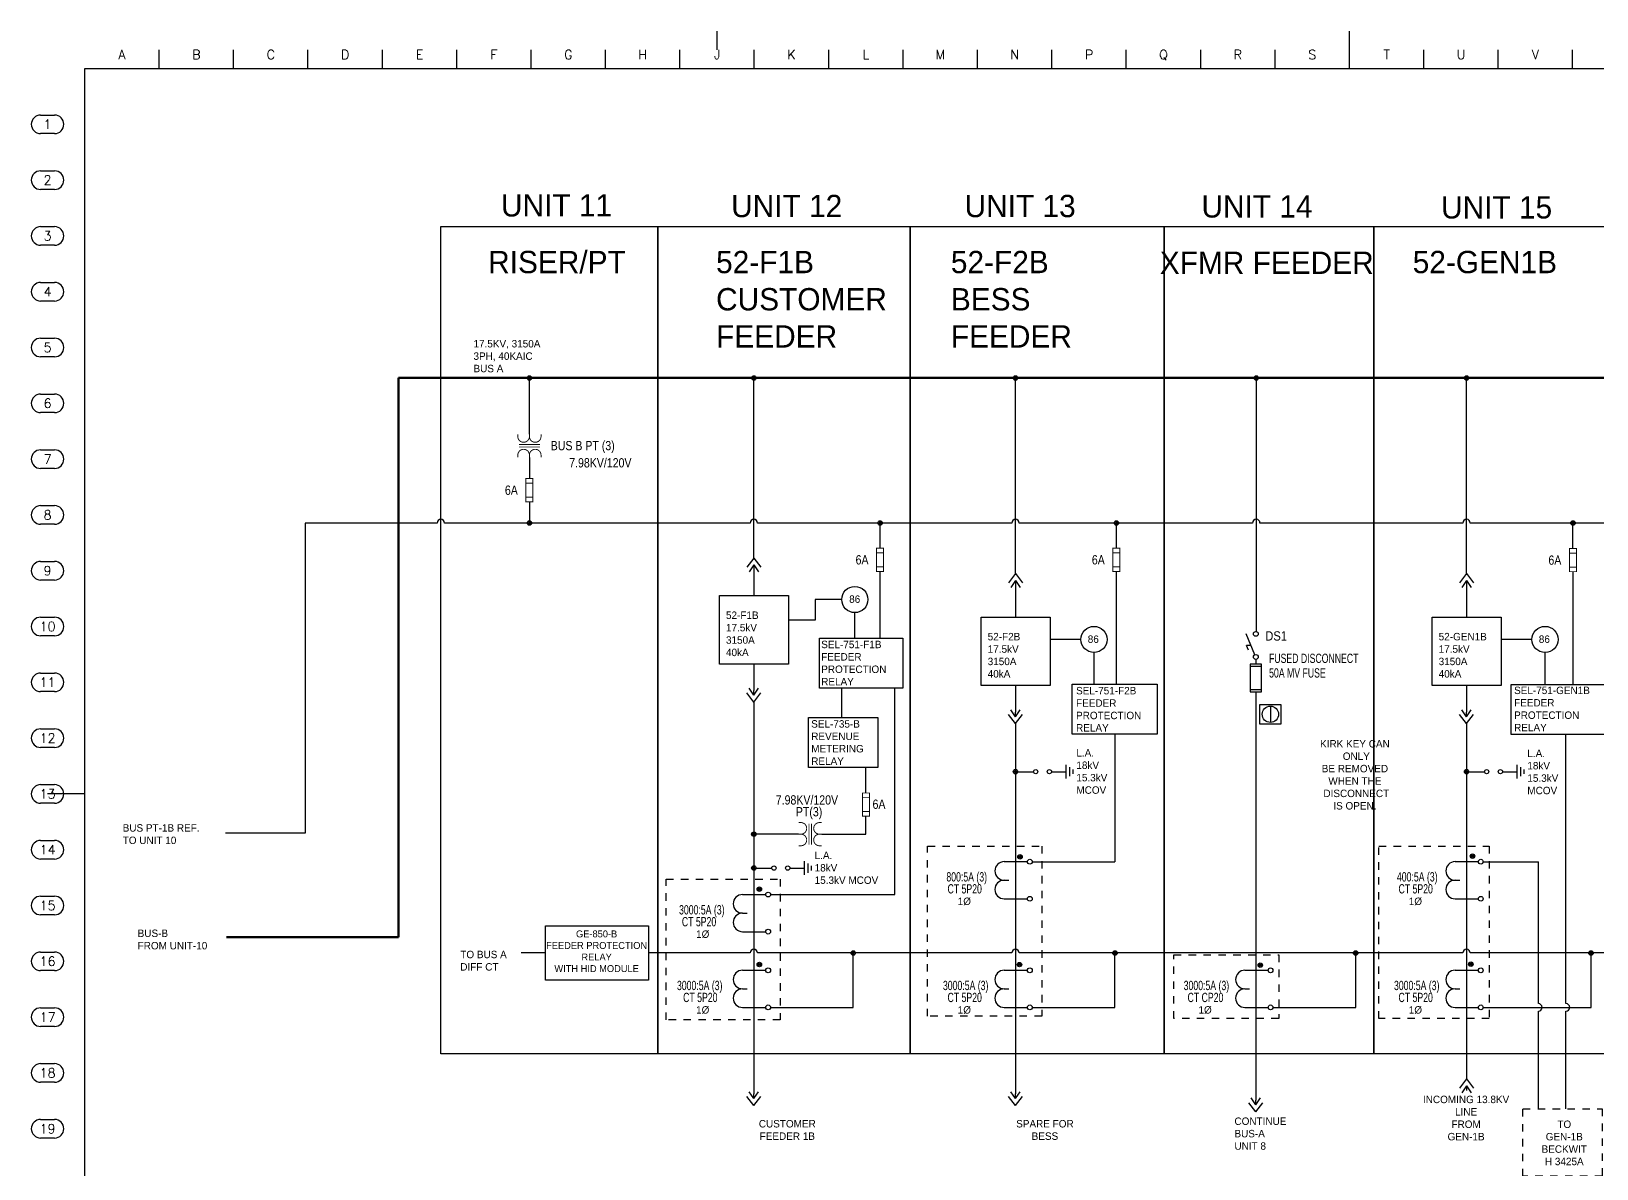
# Model space of a CAD drawing. Header units: inches. Extents: x -0.7 to 34.5, y -0.5 to 22.5.
# Drawn here: x -0.72 to 20.32, y 7.21 to 22.5 of the extents above; entities that cross this region are included whole.
import ezdxf
from ezdxf.enums import TextEntityAlignment as Align

# ---------------------------------------------------------------- set-up
doc = ezdxf.new("R2010")
doc.units = ezdxf.units.IN
doc.header["$MEASUREMENT"] = 0
doc.linetypes.add('HIDDEN', pattern=[0.375, 0.25, -0.125])
for name, color, linetype in [('DESC', 7, 'Continuous'), ('INFORBORDER', 3, 'Continuous'), ('MISC', 7, 'Continuous'), ('SYMS', 7, 'Continuous'), ('TAGS', 7, 'Continuous'), ('WIRES', 7, 'Continuous')]:
    doc.layers.add(name, color=color, linetype=linetype)
doc.styles.get("Standard").update_dxf_attribs({"font": 'ROMANS.SHX'})
doc.styles.add('WD', font='txt')

# ---------------------------------------------------------------- blocks, each defined once
blk = doc.blocks.new('IOM_TITLE_BLOCK_BORDER')
at = {"layer": 'INFORBORDER', "color": 5}
for p, q in [((8.5, 22.25), (8.5, 22.5)), ((17, 22), (17, 22.5)), ((1, 22), (1, 22.25)), ((2, 22), (2, 22.25)), ((3, 22), (3, 22.25)), ((4, 22), (4, 22.25)), ((5, 22), (5, 22.25)), ((6, 22), (6, 22.25)), ((7, 22), (7, 22.25)), ((8, 22), (8, 22.25)), ((9, 22), (9, 22.25)), ((10, 22), (10, 22.25)), ((11, 22), (11, 22.25)), ((12, 22), (12, 22.25)), ((13, 22), (13, 22.25)), ((14, 22), (14, 22.25)), ((15, 22), (15, 22.25)), ((16, 22), (16, 22.25)), ((18, 22), (18, 22.25)), ((19, 22), (19, 22.25)), ((20, 22), (20, 22.25)), ((0, 0), (0, 22)), ((0, 22), (34, 22)), ((0, 12.25), (-0.5, 12.25))]:
    blk.add_line(p, q, dxfattribs=at)
at = {"color": 7, "ltscale": 0.2}
for s, p in [('A', (0.5, 22.125)), ('B', (1.5, 22.125)), ('C', (2.5, 22.125)), ('D', (3.5, 22.125)), ('E', (4.5, 22.125)), ('F', (5.5, 22.125)), ('G', (6.5, 22.125)), ('H', (7.5, 22.125)), ('J', (8.5, 22.125)), ('K', (9.5, 22.125)), ('L', (10.5, 22.125)), ('M', (11.5, 22.125)), ('N', (12.5, 22.125)), ('P', (13.5, 22.125)), ('Q', (14.5, 22.125)), ('R', (15.5, 22.125)), ('S', (16.5, 22.125)), ('T', (17.5, 22.125)), ('U', (18.5, 22.125)), ('V', (19.5, 22.125))]:
    blk.add_text(s, height=0.125, dxfattribs=at).set_placement(p, align=Align.CENTER)
blk = doc.blocks.new('LINEREF_ENCASEMENT')
for p, q in [((-0.09375, 0), (0.09375, 0)), ((0.09375, -0.25), (-0.09375, -0.25))]:
    blk.add_line(p, q)
for centre, start, end in [((-0.09375, -0.125), 90, 270), ((0.09375, -0.125), 270, 90)]:
    blk.add_arc(centre, 0.125, start, end)
blk = doc.blocks.new('WD_MLRH')
at = {"style": 'WD'}
blk.add_attdef('RUNGFIRST', text='', height=0.125, dxfattribs=at).set_placement((-0.25, 0), align=Align.MIDDLE_RIGHT)
at = {"style": 'WD', "flags": 1}
for tag, p in [('RUNGHORV', (-0.25, -0.127)), ('RUNGDIST', (-0.25, -0.2)), ('RUNGINC', (-0.25, -0.163)), ('WIRE-START', (-0.25, -0.356)), ('WIRE-GSUF', (-0.25, -0.396)), ('WIREMODE', (-0.25, -0.281)), ('PH3SPACE', (-0.25, -0.437)), ('RUNGCNT', (-0.25, -0.237)), ('WIREFMT', (-0.25, -0.321))]:
    blk.add_attdef(tag, text='', height=0.025, dxfattribs=at).set_placement(p, align=Align.RIGHT)
blk = doc.blocks.new('VCN1PJ')
for p, q in [((0, 0.062), (-0.094, -0.062)), ((0, 0.062), (0.094, -0.062)), ((0, -0.031), (-0.062, -0.125)), ((0, -0.031), (0.062, -0.125)), ((0, -0.031), (0, -0.094))]:
    blk.add_line(p, q)
at = {"style": 'WD', "width": 0.7}
for tag, p in [('INST', (0.229, 0.85)), ('DESC1', (-0.062, 0.511)), ('LOC', (-0.062, 0.68)), ('DESC2', (-0.062, 0.354))]:
    blk.add_attdef(tag, text='', height=0.125, dxfattribs=at).set_placement(p, align=Align.RIGHT)
at = {"style": 'WD'}
blk.add_attdef('TAG1', text='', height=0.125, dxfattribs=at).set_placement((-0.062, 0.094), align=Align.RIGHT)
for tag, p, height, flags in [('WDBLKNAM', (-0.132, 0.045), 0.01, 9), ('FAMILY', (-0.132, 0.064), 0.01, 9), ('X2TERM02', (0, 0.062), 0.0125, 1), ('X2TERMDESC02', (0.026, 0.042), 0.01, 1), ('X8TERM01', (0, -0.094), 0.0125, 1), ('X8TERMDESC01', (0.013, -0.115), 0.01, 1)]:
    blk.add_attdef(tag, p, '', height=height, dxfattribs=dict(at, flags=flags))
at = {"linetype": 'Continuous', "style": 'WD', "flags": 9}
for tag, p in [('MFG', (-0.109, 0)), ('CAT', (-0.107, 0.019)), ('ASSYCODE', (-0.109, -0.014))]:
    blk.add_attdef(tag, text='', height=0.01, dxfattribs=at).set_placement(p, align=Align.CENTER)
at = {"linetype": 'Continuous', "style": 'WD', "flags": 8}
blk.add_attdef('TERM02', (0.047, 0.062), '', height=0.125, dxfattribs=at)
at = {"style": 'WD'}
for tag, p in [('X4LINK', (-0.125, -0.062)), ('X1LINK', (0.125, -0.062))]:
    blk.add_attdef(tag, p, '', height=0.01, dxfattribs=at)
at = {"linetype": 'Continuous', "style": 'WD', "flags": 8}
blk.add_attdef('TERM01', text='', height=0.125, dxfattribs=at).set_placement((0.047, -0.156), align=Align.TOP_LEFT)
blk = doc.blocks.new('WDDOT')
for radius in [0.03, 0.0187, 0.00929]:
    blk.add_circle((0, 0), radius)
blk = doc.blocks.new('VXF1T1_1-')
at = {"const_width": 0.0125}
for points in [[(-0.156, 0.156), (-0.156, 0.125)], [(-0.141, 0.016), (0.141, 0.016)], [(0, 0.156), (0, 0.125)], [(0.156, 0.156), (0.156, 0.125)], [(-0.156, -0.156), (-0.156, -0.125)], [(-0.141, -0.016), (0.141, -0.016)], [(0, -0.156), (0, -0.125)], [(0.156, -0.156), (0.156, -0.125)]]:
    blk.add_lwpolyline(points, dxfattribs=at)
for points in [[(-0.156, 0.125, 1.000009), (0, 0.125)], [(0, 0.125, 1.000009), (0.156, 0.125)], [(0, -0.125, 1.000009), (-0.156, -0.125)], [(0.156, -0.125, 1.000009), (0, -0.125)]]:
    blk.add_lwpolyline(points, format="xyb", dxfattribs=at)
at = {"linetype": 'Continuous', "style": 'WD', "width": 0.85, "flags": 8}
blk.add_attdef('TERM01', text='', height=0.125, dxfattribs=at).set_placement((-0.055, 0.238), align=Align.RIGHT)
at = {"style": 'WD', "width": 0.85}
for tag, p in [('LOC', (0.203, 0.109)), ('INST', (0.203, 0.281)), ('TAG1', (0.205, -0.061)), ('DESC1', (0.203, -0.234)), ('DESC2', (0.203, -0.406)), ('DESC3', (0.203, -0.578))]:
    blk.add_attdef(tag, p, '', height=0.125, dxfattribs=at)
for tag, p in [('RATING1', (-0.281, 0.031)), ('RATING2', (-0.281, -0.141))]:
    blk.add_attdef(tag, text='', height=0.125, dxfattribs=at).set_placement(p, align=Align.RIGHT)
at = {"color": 7, "style": 'WD', "flags": 1}
for tag, p in [('X2TERM01', (0, 0.156)), ('X8TERM02', (0, -0.156))]:
    blk.add_attdef(tag, p, '', height=0.0125, dxfattribs=at)
at = {"style": 'WD', "flags": 9}
for tag, p in [('WDBLKNAM', (-0.191, -0.153)), ('FAMILY', (-0.205, -0.021)), ('WDTYPE', (-0.191, -0.138))]:
    blk.add_attdef(tag, text='', height=0.01, dxfattribs=at).set_placement(p, align=Align.RIGHT)
at = {"linetype": 'Continuous', "style": 'WD', "flags": 9}
blk.add_attdef('ASSYCODE', text='', height=0.01, dxfattribs=at).set_placement((-0.216, -0.091), align=Align.CENTER)
for tag, p in [('MFG', (-0.205, -0.073)), ('CAT', (-0.205, -0.058))]:
    blk.add_attdef(tag, text='', height=0.01, dxfattribs=at).set_placement(p, align=Align.RIGHT)
at = {"linetype": 'Continuous', "style": 'WD', "width": 0.85, "flags": 8}
blk.add_attdef('TERM02', text='', height=0.125, dxfattribs=at).set_placement((-0.041, -0.213), align=Align.TOP_RIGHT)
blk = doc.blocks.new('VXF1CT')
for p, q in [((-0.344, 0.25), (-0.032, 0.25)), ((-0.344, 0), (-0.281, 0)), ((-0.344, -0.25), (-0.032, -0.25))]:
    blk.add_line(p, q)
for centre in [(0, 0.249), (0, -0.249)]:
    blk.add_circle(centre, 0.0322)
for centre in [(-0.344, 0.125), (-0.344, -0.125)]:
    blk.add_arc(centre, 0.125, 90, 270)
at = {"linetype": 'Continuous', "style": 'WD', "flags": 8}
for tag, p in [('TERM02', (-0.045, 0.267)), ('TERM01', (-0.055, -0.231))]:
    blk.add_attdef(tag, text='', height=0.125, dxfattribs=at).set_placement(p, align=Align.RIGHT)
at = {"style": 'WD'}
for tag, p, height, flags in [('X2TERM02', (0, 0.281), 0.0125, 1), ('X1TERM02', (0.032, 0.249), 0.0125, 1), ('FAMILY', (-0.196, 0.191), 0.01, 9), ('X8TERM01', (0, -0.283), 0.0125, 1), ('X1TERM01', (0.032, -0.251), 0.0125, 1)]:
    blk.add_attdef(tag, p, '', height=height, dxfattribs=dict(at, flags=flags))
blk.add_attdef('TYPE', text='', height=0.125, dxfattribs=at).set_placement((-0.047, -0.047), align=Align.CENTER)
at = {"linetype": 'Continuous', "style": 'WD', "flags": 9}
for tag, p in [('ASSYCODE', (-0.171, 0.119)), ('MFG', (-0.173, 0.143)), ('CAT', (-0.171, 0.162))]:
    blk.add_attdef(tag, text='', height=0.01, dxfattribs=at).set_placement(p, align=Align.CENTER)
at = {"style": 'WD'}
blk.add_attdef('TAG1', (0.281, 0.031), '', height=0.125, dxfattribs=at)
at = {"style": 'WD', "width": 0.7}
blk.add_attdef('RATING1', (0.281, -0.125), '', height=0.125, dxfattribs=at)
for tag, p in [('INST', (-0.227, -0.422)), ('DESC1', (-0.201, -0.757)), ('LOC', (-0.201, -0.601)), ('DESC2', (-0.201, -0.914))]:
    blk.add_attdef(tag, text='', height=0.125, dxfattribs=at).set_placement(p, align=Align.CENTER)
blk = doc.blocks.new('HGND2')
for p, q in [((0, 0.09375), (0, -0.09375)), ((0.046875, 0.0625), (0.046875, -0.0625)), ((0.09375, 0.03125), (0.09375, -0.03125))]:
    blk.add_line(p, q)
at = {"style": 'WD', "flags": 1}
blk.add_attdef('X4TERM01', (0, 0), '', height=0.01, dxfattribs=at)
blk = doc.blocks.new('HXF1T1_1-')
for points in [[(-0.156, 0, 0.0125, 0.0125, 0), (-0.126, 0, 0.0125, 0.0125, 1.005682), (-0.125, 0.156, 0, 0, 0)], [(0.156, 0, 0.0125, 0.0125, 0), (0.124, 0, 0.0125, 0.0125, 0.994377), (0.125, -0.156, 0, 0, 0)]]:
    blk.add_lwpolyline(points, format="xyseb")
at = {"const_width": 0.0125}
for points in [[(-0.156, 0.156), (-0.125, 0.156)], [(-0.016, -0.141), (-0.016, 0.141)], [(0.016, -0.141), (0.016, 0.141)], [(0.156, 0.156), (0.125, 0.156)], [(-0.156, -0.156), (-0.125, -0.156)], [(0.156, -0.156), (0.125, -0.156)]]:
    blk.add_lwpolyline(points, dxfattribs=at)
for points in [[(-0.125, -0.156, 1.000009), (-0.125, 0)], [(0.125, 0.156, 1.000009), (0.125, 0)]]:
    blk.add_lwpolyline(points, format="xyb", dxfattribs=at)
at = {"style": 'WD', "width": 0.85}
for tag, p in [('INST', (-0.012, 0.592)), ('LOC', (-0.012, 0.42)), ('TAG1', (-0.01, 0.25)), ('RATING1', (-0.01, -0.344)), ('RATING2', (-0.01, -0.516)), ('DESC1', (-0.01, -0.687)), ('DESC2', (-0.01, -0.859)), ('DESC3', (-0.01, -1.031))]:
    blk.add_attdef(tag, text='', height=0.125, dxfattribs=at).set_placement(p, align=Align.CENTER)
at = {"style": 'WD', "flags": 9}
blk.add_attdef('WDTYPE', text='', height=0.01, dxfattribs=at).set_placement((-0.221, 0.075), align=Align.RIGHT)
at = {"color": 7, "style": 'WD', "flags": 1}
for tag, p in [('X4TERM01', (-0.156, 0)), ('X1TERM02', (0.156, 0))]:
    blk.add_attdef(tag, p, '', height=0.0125, dxfattribs=at)
at = {"style": 'WD'}
for tag, p in [('X2LINK', (0, 0.156)), ('X8LINK', (0, -0.172))]:
    blk.add_attdef(tag, p, '', height=0.01, dxfattribs=at)
at = {"linetype": 'Continuous', "style": 'WD', "flags": 9}
for tag, p in [('ASSYCODE', (0.219, 0.062)), ('MFG', (0.228, 0.089)), ('CAT', (0.23, 0.108))]:
    blk.add_attdef(tag, text='', height=0.01, dxfattribs=at).set_placement(p, align=Align.CENTER)
at = {"style": 'WD', "flags": 9}
for tag, p in [('FAMILY', (0.206, 0.131)), ('CONTACT', (0.206, 0.04))]:
    blk.add_attdef(tag, p, '', height=0.01, dxfattribs=at)
at = {"linetype": 'Continuous', "style": 'WD', "flags": 8}
blk.add_attdef('TERM01', text='', height=0.125, dxfattribs=at).set_placement((-0.229, -0.031), align=Align.TOP_RIGHT)
blk.add_attdef('TERM02', text='', height=0.125, dxfattribs=at).set_placement((0.208, -0.031), align=Align.TOP_LEFT)
blk = doc.blocks.new('VDS11F')
for p, q in [((-0.013, -0.126), (-0.13, 0.156)), ((-0.065, 0), (-0.125, 0)), ((-0.099, -0.062), (-0.125, 0)), ((0, -0.188), (0, -0.25)), ((0.078, -0.25), (-0.078, -0.25)), ((-0.078, -0.25), (-0.078, -0.625)), ((-0.078, -0.281), (0.078, -0.281)), ((0.078, -0.625), (0.078, -0.25)), ((-0.078, -0.594), (0.078, -0.594)), ((-0.078, -0.625), (0.078, -0.625))]:
    blk.add_line(p, q)
for centre in [(0, 0.155), (0, -0.155)]:
    blk.add_circle(centre, 0.0322)
at = {"style": 'WD'}
for tag, p, width in [('INST', (0.127, 0.39), 0.7), ('LOC', (0.127, 0.221), 0.7), ('TAG1', (0.127, 0.064), 0.9), ('XREF', (0.129, -0.09), 0.7), ('DESC1', (0.129, -0.242), 0.7), ('DESC2', (0.129, -0.398), 0.7)]:
    blk.add_attdef(tag, p, '', height=0.125, dxfattribs=dict(at, width=width))
at = {"linetype": 'Continuous', "style": 'WD'}
for tag, height, flags, p in [('TERM01', 0.125, 8, (-0.055, 0.207)), ('MFG', 0.01, 9, (-0.08, -0.088)), ('CAT', 0.01, 9, (-0.08, -0.073))]:
    blk.add_attdef(tag, text='', height=height, dxfattribs=dict(at, flags=flags)).set_placement(p, align=Align.RIGHT)
at = {"style": 'WD', "width": 0.7}
blk.add_attdef('RATING1', text='', height=0.125, dxfattribs=at).set_placement((-0.156, 0.031), align=Align.RIGHT)
at = {"color": 7, "style": 'WD'}
for tag, p in [('X4LINK', (-0.203, 0)), ('X1LINK', (0, 0))]:
    blk.add_attdef(tag, p, '', height=0.01, dxfattribs=at)
at = {"color": 7, "style": 'WD', "flags": 1}
for tag, p in [('X2TERM01', (0, 0.188)), ('X8TERM02', (0, -0.625))]:
    blk.add_attdef(tag, p, '', height=0.0125, dxfattribs=at)
at = {"linetype": 'Continuous', "style": 'WD', "flags": 9}
blk.add_attdef('ASSYCODE', text='', height=0.01, dxfattribs=at).set_placement((-0.095, -0.108), align=Align.CENTER)
at = {"style": 'WD', "flags": 9}
for tag, p in [('CONTACT', (-0.066, -0.131)), ('FAMILY', (-0.08, -0.036))]:
    blk.add_attdef(tag, text='', height=0.01, dxfattribs=at).set_placement(p, align=Align.RIGHT)
at = {"style": 'WD', "width": 0.7}
blk.add_attdef('RATING2', text='', height=0.125, rotation=90, dxfattribs=at).set_placement((0, -0.438), align=Align.MIDDLE)
at = {"linetype": 'Continuous', "style": 'WD', "flags": 8}
blk.add_attdef('TERM02', text='', height=0.125, dxfattribs=at).set_placement((-0.041, -0.651), align=Align.TOP_RIGHT)
blk = doc.blocks.new('VFU1_1-')
at = {"const_width": 0.0125}
blk.add_lwpolyline([(-0.047, 0.156), (-0.047, -0.156), (0.047, -0.156), (0.047, 0.156)], close=True, dxfattribs=at)
for points in [[(-0.047, 0.094), (0.047, 0.094)], [(-0.047, -0.094), (0.047, -0.094)]]:
    blk.add_lwpolyline(points, dxfattribs=at)
at = {"linetype": 'Continuous', "style": 'WD', "width": 0.85, "flags": 8}
blk.add_attdef('TERM01', text='', height=0.125, dxfattribs=at).set_placement((-0.055, 0.175), align=Align.RIGHT)
at = {"style": 'WD', "width": 0.85}
for tag, p in [('LOC', (0.125, 0.109)), ('INST', (0.125, 0.281)), ('TAG1', (0.127, -0.061)), ('DESC1', (0.125, -0.234)), ('DESC2', (0.125, -0.406)), ('DESC3', (0.125, -0.578))]:
    blk.add_attdef(tag, p, '', height=0.125, dxfattribs=at)
blk.add_attdef('RATING1', text='', height=0.125, dxfattribs=at).set_placement((-0.156, -0.062), align=Align.RIGHT)
at = {"color": 7, "style": 'WD'}
for tag, p in [('X4LINK', (-0.125, 0)), ('X1LINK', (0.125, 0))]:
    blk.add_attdef(tag, p, '', height=0.01, dxfattribs=at)
at = {"color": 7, "style": 'WD', "flags": 1}
for tag, p in [('X2TERM01', (0, 0.156)), ('X8TERM02', (0, -0.156))]:
    blk.add_attdef(tag, p, '', height=0.0125, dxfattribs=at)
at = {"linetype": 'Continuous', "style": 'WD', "width": 0.85, "flags": 8}
blk.add_attdef('TERM02', text='', height=0.125, dxfattribs=at).set_placement((-0.041, -0.182), align=Align.TOP_RIGHT)
at = {"style": 'WD', "flags": 9}
for tag, p in [('WDBLKNAM', (-0.129, -0.169)), ('FAMILY', (-0.142, -0.036)), ('WDTYPE', (-0.129, -0.153))]:
    blk.add_attdef(tag, text='', height=0.01, dxfattribs=at).set_placement(p, align=Align.RIGHT)
at = {"linetype": 'Continuous', "style": 'WD', "flags": 9}
blk.add_attdef('ASSYCODE', text='', height=0.01, dxfattribs=at).set_placement((-0.153, -0.106), align=Align.CENTER)
for tag, p in [('MFG', (-0.142, -0.088)), ('CAT', (-0.142, -0.073))]:
    blk.add_attdef(tag, text='', height=0.01, dxfattribs=at).set_placement(p, align=Align.RIGHT)

msp = doc.modelspace()

# ---------------------------------------------------------------- linework, layer by layer
at = {"color": 7, "lineweight": 50, "ltscale": 0.4}
for p, q in [((31.706, 17.841), (4.215, 17.841)), ((4.215, 17.841), (4.215, 10.323)), ((4.215, 10.323), (1.906, 10.323))]:
    msp.add_line(p, q, dxfattribs=at)
at = {"color": 7, "ltscale": 0.2}
msp.add_line((15.937, 13.429), (15.937, 13.21), dxfattribs=at)
for points in [[(4.786, 19.877), (7.701, 19.877), (7.701, 8.757), (4.786, 8.757)], [(7.701, 19.877), (11.097, 19.877), (11.097, 8.757), (7.701, 8.757)], [(11.097, 19.877), (14.507, 19.877), (14.507, 8.757), (11.097, 8.757)], [(14.507, 19.877), (17.327, 19.877), (17.327, 8.757), (14.507, 8.757)], [(17.327, 19.877), (20.563, 19.877), (20.563, 8.757), (17.327, 8.757)], [(8.53, 14.915), (9.458, 14.915), (9.458, 13.995), (8.53, 13.995)], [(12.047, 14.627), (12.975, 14.627), (12.975, 13.707), (12.047, 13.707)], [(18.11, 14.627), (19.038, 14.627), (19.038, 13.707), (18.11, 13.707)], [(9.875, 14.345), (10.996, 14.345), (10.996, 13.673), (9.875, 13.673)], [(13.271, 13.726), (14.416, 13.726), (14.416, 13.054), (13.271, 13.054)], [(19.175, 13.722), (20.521, 13.722), (20.521, 13.05), (19.175, 13.05)], [(9.729, 13.279), (10.662, 13.279), (10.662, 12.607), (9.729, 12.607)], [(15.795, 13.453), (16.079, 13.453), (16.079, 13.186), (15.795, 13.186)], [(6.191, 10.476), (7.576, 10.476), (7.576, 9.748), (6.191, 9.748)]]:
    msp.add_lwpolyline(points, close=True, dxfattribs=at)
at = {"color": 7, "linetype": 'HIDDEN', "ltscale": 0.2}
for points in [[(11.33, 11.548), (12.865, 11.548), (12.865, 9.261), (11.33, 9.261)], [(17.393, 11.548), (18.88, 11.548), (18.88, 9.231), (17.393, 9.231)], [(7.813, 11.105), (9.348, 11.105), (9.348, 9.214), (7.813, 9.214)], [(14.638, 10.088), (16.049, 10.088), (16.049, 9.231), (14.638, 9.231)], [(19.331, 8.019), (20.398, 8.019), (20.398, 7.113), (19.331, 7.113)]]:
    msp.add_lwpolyline(points, close=True, dxfattribs=at)
at = {"color": 7, "ltscale": 0.2}
for centre, radius in [((10.351, 14.863), 0.176), ((13.566, 14.326), 0.176), ((19.629, 14.326), 0.176), ((15.937, 13.32), 0.11), ((12.782, 12.549), 0.0289), ((12.966, 12.549), 0.0289), ((18.844, 12.549), 0.0289), ((19.029, 12.549), 0.0289), ((9.264, 11.254), 0.0289), ((9.449, 11.254), 0.0289)]:
    msp.add_circle(centre, radius, dxfattribs=at)
at = {"layer": 'WIRES', "color": 7, "ltscale": 0.2}
for p, q in [((5.977, 17.086), (5.977, 17.841)), ((8.994, 15.421), (8.994, 17.841)), ((12.511, 15.212), (12.511, 17.841)), ((15.747, 17.841), (15.747, 14.434)), ((18.574, 15.212), (18.574, 17.841)), ((5.977, 16.773), (5.977, 16.488)), ((5.977, 16.176), (5.977, 15.891)), ((4.736, 15.891), (2.964, 15.891)), ((2.964, 15.891), (2.964, 11.724)), ((8.944, 15.891), (4.836, 15.891)), ((12.461, 15.891), (9.044, 15.891)), ((10.691, 15.552), (10.691, 15.888)), ((15.697, 15.891), (12.561, 15.891)), ((13.867, 15.552), (13.867, 15.888)), ((18.524, 15.891), (15.797, 15.891)), ((21.694, 15.891), (18.624, 15.891)), ((20.004, 15.549), (20.004, 15.884)), ((8.994, 15.264), (8.994, 14.915)), ((10.691, 14.345), (10.691, 15.24)), ((13.867, 13.726), (13.867, 15.24)), ((20.004, 15.237), (20.004, 13.722)), ((12.511, 15.056), (12.511, 14.627)), ((18.574, 15.056), (18.574, 14.627)), ((10.175, 14.863), (9.817, 14.863)), ((9.817, 14.863), (9.817, 14.587)), ((9.817, 14.587), (9.458, 14.587)), ((10.351, 14.345), (10.351, 14.687)), ((13.39, 14.326), (12.975, 14.326)), ((19.453, 14.326), (19.038, 14.326)), ((13.566, 13.726), (13.566, 14.15)), ((19.629, 13.722), (19.629, 14.15)), ((8.994, 13.995), (8.994, 13.639)), ((12.511, 13.707), (12.511, 13.351)), ((18.574, 13.707), (18.574, 13.351)), ((8.994, 13.483), (8.994, 8.217)), ((10.17, 13.673), (10.17, 13.279)), ((10.887, 10.896), (10.887, 13.673)), ((15.741, 13.621), (15.741, 8.132)), ((12.511, 13.195), (12.511, 8.217)), ((13.847, 13.054), (13.847, 11.339)), ((18.574, 13.195), (18.574, 8.419)), ((19.91, 9.431), (19.91, 13.048)), ((10.5, 12.262), (10.5, 12.607)), ((12.511, 12.549), (12.753, 12.549)), ((12.995, 12.549), (13.189, 12.549)), ((18.574, 12.549), (18.815, 12.549)), ((19.058, 12.549), (19.251, 12.549)), ((10.5, 11.709), (10.5, 11.95)), ((2.964, 11.724), (1.89, 11.724)), ((9.595, 11.709), (8.994, 11.709)), ((9.908, 11.709), (10.5, 11.709)), ((8.994, 11.254), (9.235, 11.254)), ((9.478, 11.254), (9.671, 11.254)), ((12.735, 11.339), (13.847, 11.339)), ((18.798, 11.339), (19.539, 11.337)), ((19.539, 9.431), (19.539, 11.337)), ((9.218, 10.896), (10.887, 10.896)), ((6.191, 10.112), (5.864, 10.112)), ((8.944, 10.112), (7.576, 10.112)), ((12.461, 10.112), (9.044, 10.112)), ((10.33, 9.381), (10.33, 10.112)), ((18.524, 10.112), (12.561, 10.112)), ((13.848, 9.381), (13.848, 10.112)), ((17.084, 9.381), (17.084, 10.112)), ((21.694, 10.112), (18.624, 10.112)), ((20.247, 9.381), (20.247, 10.112)), ((9.218, 9.381), (10.33, 9.381)), ((12.735, 9.381), (13.848, 9.381)), ((15.971, 9.381), (17.084, 9.381)), ((18.798, 9.381), (20.247, 9.381)), ((19.539, 8.019), (19.539, 9.331)), ((19.91, 8.019), (19.91, 9.331))]:
    msp.add_line(p, q, dxfattribs=at)
for centre, start, end in [((4.786, 15.891), 0, 180), ((8.994, 15.891), 0, 180), ((12.511, 15.891), 0, 180), ((15.747, 15.891), 0, 180), ((18.574, 15.891), 0, 180), ((8.994, 10.112), 0, 180), ((12.511, 10.112), 0, 180), ((18.574, 10.112), 0, 180), ((19.539, 9.381), 270, 90), ((19.91, 9.381), 270, 90)]:
    msp.add_arc(centre, 0.05, start, end, dxfattribs=at)

# ---------------------------------------------------------------- block references
at = {"color": 7, "ltscale": 0.2}
msp.add_blockref('IOM_TITLE_BLOCK_BORDER', (0, 0), dxfattribs=at)
msp.add_blockref('LINEREF_ENCASEMENT', (-0.5, 21.375))
at = {"color": 8, "ltscale": 0.2}
ref = msp.add_blockref('WD_MLRH', (-0.5, 21.188), dxfattribs=at)
ref.add_attrib('RUNGFIRST', '1', dxfattribs={"height": 0.125}).set_placement((-0.5, 21.188), align=Align.CENTER)
at = {"color": 7}
for p in [(-0.5, 20.625), (-0.5, 19.875), (-0.5, 19.125), (-0.5, 18.375), (-0.5, 17.625), (-0.5, 16.875), (-0.5, 16.125), (-0.5, 15.375), (-0.5, 14.625), (-0.5, 13.875), (-0.5, 13.125), (-0.5, 12.375), (-0.5, 11.625), (-0.5, 10.875), (-0.5, 10.125), (-0.5, 9.375), (-0.5, 8.625), (-0.5, 7.875)]:
    msp.add_blockref('LINEREF_ENCASEMENT', p, dxfattribs=at)
at = {"layer": 'SYMS', "color": 7, "ltscale": 0.2}
for name, p in [('WDDOT', (5.977, 17.841)), ('WDDOT', (8.994, 17.841)), ('WDDOT', (12.511, 17.841)), ('WDDOT', (15.747, 17.841)), ('WDDOT', (18.574, 17.841)), ('WDDOT', (5.977, 15.891)), ('WDDOT', (10.691, 15.891)), ('WDDOT', (13.867, 15.891)), ('WDDOT', (20.004, 15.891)), ('VCN1PJ', (8.994, 15.358)), ('VCN1PJ', (12.511, 15.15)), ('VCN1PJ', (18.574, 15.15)), ('HGND2', (13.189, 12.549)), ('HGND2', (19.251, 12.549)), ('WDDOT', (12.511, 12.549)), ('WDDOT', (18.574, 12.549)), ('WDDOT', (8.994, 11.709)), ('WDDOT', (12.571, 11.404)), ('WDDOT', (18.654, 11.414)), ('WDDOT', (8.994, 11.254)), ('HGND2', (9.671, 11.254)), ('WDDOT', (9.068, 10.97)), ('WDDOT', (10.33, 10.112)), ('WDDOT', (13.848, 10.112)), ('WDDOT', (17.084, 10.112)), ('WDDOT', (20.247, 10.112)), ('WDDOT', (20.247, 10.112)), ('WDDOT', (9.068, 9.958)), ('WDDOT', (12.564, 9.956)), ('WDDOT', (15.801, 9.948)), ('WDDOT', (18.631, 9.961)), ('VCN1PJ', (18.574, 8.357))]:
    msp.add_blockref(name, p, dxfattribs=at)
ref = msp.add_blockref('VXF1T1_1-', (5.977, 16.929), dxfattribs=at)
ref.add_attrib('RATING1', '7.98KV/120V', dxfattribs={"layer": 'MISC', "height": 0.125, "style": 'WD', "width": 0.85}).set_placement((7.349, 16.638), align=Align.RIGHT)
ref.add_attrib('TAG1', 'BUS B PT (3)', (6.263, 16.869), dxfattribs={"layer": 'TAGS', "height": 0.125, "style": 'WD', "width": 0.85})
ref = msp.add_blockref('VFU1_1-', (5.977, 16.332), dxfattribs=at)
ref.add_attrib('RATING1', '6A', dxfattribs={"layer": 'MISC', "height": 0.125, "style": 'WD', "width": 0.85}).set_placement((5.821, 16.27), align=Align.RIGHT)
ref = msp.add_blockref('VFU1_1-', (10.691, 15.396), dxfattribs=at)
ref.add_attrib('RATING1', '6A', dxfattribs={"layer": 'MISC', "height": 0.125, "style": 'WD', "width": 0.85}).set_placement((10.535, 15.334), align=Align.RIGHT)
ref = msp.add_blockref('VFU1_1-', (13.867, 15.396), dxfattribs=at)
ref.add_attrib('RATING1', '6A', dxfattribs={"layer": 'MISC', "height": 0.125, "style": 'WD', "width": 0.85}).set_placement((13.711, 15.334), align=Align.RIGHT)
ref = msp.add_blockref('VFU1_1-', (20.004, 15.393), dxfattribs=at)
ref.add_attrib('RATING1', '6A', dxfattribs={"layer": 'MISC', "height": 0.125, "style": 'WD', "width": 0.85}).set_placement((19.848, 15.33), align=Align.RIGHT)
ref = msp.add_blockref('VDS11F', (15.741, 14.246), dxfattribs=at)
ref.add_attrib('DESC2', '50A MV FUSE', (15.92, 13.814), dxfattribs={"layer": 'DESC', "height": 0.125, "style": 'WD', "width": 0.7})
ref.add_attrib('DESC1', 'FUSED DISCONNECT', (15.918, 14.01), dxfattribs={"layer": 'DESC', "height": 0.125, "style": 'WD', "width": 0.7})
ref.add_attrib('TAG1', 'DS1', (15.868, 14.311), dxfattribs={"layer": 'TAGS', "height": 0.125, "style": 'WD', "width": 0.9})
at = {"layer": 'SYMS', "color": 7, "ltscale": 0.2, "xscale": -1, "rotation": 180}
for p in [(8.994, 13.545), (12.511, 13.257), (18.574, 13.257), (8.994, 8.123), (12.511, 8.123), (15.741, 8.038)]:
    msp.add_blockref('VCN1PJ', p, dxfattribs=at)
at = {"layer": 'SYMS', "color": 7, "ltscale": 0.2}
ref = msp.add_blockref('HXF1T1_1-', (9.751, 11.709), dxfattribs=at)
ref.add_attrib('DESC2', '7.98KV/120V', dxfattribs={"layer": 'DESC', "height": 0.125, "style": 'WD', "width": 0.85}).set_placement((9.707, 12.107), align=Align.CENTER)
ref.add_attrib('DESC1', 'PT(3)', dxfattribs={"layer": 'DESC', "height": 0.125, "style": 'WD', "width": 0.85}).set_placement((9.736, 11.948), align=Align.CENTER)
ref = msp.add_blockref('VFU1_1-', (10.5, 12.106), dxfattribs=at)
ref.add_attrib('RATING1', '6A', dxfattribs={"layer": 'MISC', "height": 0.125, "style": 'WD', "width": 0.85}).set_placement((10.763, 12.049), align=Align.RIGHT)
ref = msp.add_blockref('VXF1CT', (12.703, 11.09), dxfattribs=at)
ref.add_attrib('DESC1', '800:5A (3)', dxfattribs={"layer": 'DESC', "height": 0.125, "style": 'WD', "width": 0.7}).set_placement((11.855, 11.073), align=Align.CENTER)
ref.add_attrib('DESC2', 'CT 5P20', dxfattribs={"layer": 'DESC', "height": 0.125, "style": 'WD', "width": 0.7}).set_placement((11.828, 10.912), align=Align.CENTER)
ref = msp.add_blockref('VXF1CT', (18.765, 11.09), dxfattribs=at)
ref.add_attrib('DESC1', '400:5A (3)', dxfattribs={"layer": 'DESC', "height": 0.125, "style": 'WD', "width": 0.7}).set_placement((17.911, 11.073), align=Align.CENTER)
ref.add_attrib('DESC2', 'CT 5P20', dxfattribs={"layer": 'DESC', "height": 0.125, "style": 'WD', "width": 0.7}).set_placement((17.89, 10.912), align=Align.CENTER)
ref = msp.add_blockref('VXF1CT', (9.186, 10.648), dxfattribs=at)
ref.add_attrib('DESC1', '3000:5A (3)', dxfattribs={"layer": 'DESC', "height": 0.125, "style": 'WD', "width": 0.7}).set_placement((8.294, 10.63), align=Align.CENTER)
ref.add_attrib('DESC2', 'CT 5P20', dxfattribs={"layer": 'DESC', "height": 0.125, "style": 'WD', "width": 0.7}).set_placement((8.257, 10.47), align=Align.CENTER)
ref = msp.add_blockref('VXF1CT', (9.186, 9.63), dxfattribs=at)
ref.add_attrib('DESC1', '3000:5A (3)', dxfattribs={"layer": 'DESC', "height": 0.125, "style": 'WD', "width": 0.7}).set_placement((8.266, 9.613), align=Align.CENTER)
ref.add_attrib('DESC2', 'CT 5P20', dxfattribs={"layer": 'DESC', "height": 0.125, "style": 'WD', "width": 0.7}).set_placement((8.274, 9.452), align=Align.CENTER)
ref = msp.add_blockref('VXF1CT', (12.703, 9.63), dxfattribs=at)
ref.add_attrib('DESC1', '3000:5A (3)', dxfattribs={"layer": 'DESC', "height": 0.125, "style": 'WD', "width": 0.7}).set_placement((11.841, 9.613), align=Align.CENTER)
ref.add_attrib('DESC2', 'CT 5P20', dxfattribs={"layer": 'DESC', "height": 0.125, "style": 'WD', "width": 0.7}).set_placement((11.828, 9.452), align=Align.CENTER)
ref = msp.add_blockref('VXF1CT', (15.939, 9.63), dxfattribs=at)
ref.add_attrib('DESC1', '3000:5A (3)', dxfattribs={"layer": 'DESC', "height": 0.125, "style": 'WD', "width": 0.7}).set_placement((15.077, 9.613), align=Align.CENTER)
ref.add_attrib('DESC2', 'CT CP20', dxfattribs={"layer": 'DESC', "height": 0.125, "style": 'WD', "width": 0.7}).set_placement((15.064, 9.452), align=Align.CENTER)
ref = msp.add_blockref('VXF1CT', (18.765, 9.63), dxfattribs=at)
ref.add_attrib('DESC1', '3000:5A (3)', dxfattribs={"layer": 'DESC', "height": 0.125, "style": 'WD', "width": 0.7}).set_placement((17.904, 9.613), align=Align.CENTER)
ref.add_attrib('DESC2', 'CT 5P20', dxfattribs={"layer": 'DESC', "height": 0.125, "style": 'WD', "width": 0.7}).set_placement((17.89, 9.452), align=Align.CENTER)

# ---------------------------------------------------------------- texts
at = {"color": 7, "ltscale": 0.2}
for s, p in [('2', (-0.5, 20.438)), ('3', (-0.5, 19.688)), ('4', (-0.5, 18.938)), ('5', (-0.5, 18.188)), ('6', (-0.5, 17.438)), ('7', (-0.5, 16.688)), ('8', (-0.5, 15.938)), ('9', (-0.5, 15.188)), ('10', (-0.5, 14.438)), ('11', (-0.5, 13.688)), ('12', (-0.5, 12.938)), ('13', (-0.5, 12.188)), ('14', (-0.5, 11.438)), ('15', (-0.5, 10.688)), ('16', (-0.5, 9.938)), ('17', (-0.5, 9.188)), ('18', (-0.5, 8.438)), ('19', (-0.5, 7.688))]:
    msp.add_text(s, height=0.125, dxfattribs=at).set_placement(p, align=Align.CENTER)
at = {"color": 7, "ltscale": 0.2, "char_height": 0.3, "attachment_point": 1, "style": 'WD'}
for s, width, insert in [('UNIT 11', 3.01449, (5.595, 20.311)), ('UNIT 12', 1.95596, (8.688, 20.302)), ('UNIT 13', 1.94577, (11.826, 20.302)), ('UNIT 14', 1.9811, (15.01, 20.297)), ('UNIT 15', 2.0772, (18.231, 20.284)), ('RISER/PT', 3.01449, (5.422, 19.549)), ('52-F1B\\PCUSTOMER\\PFEEDER', 3.01449, (8.486, 19.549)), ('52-F2B\\PBESS\\PFEEDER', 3.01449, (11.642, 19.549)), ('\\pxqc;XFMR FEEDER', 3.01449, (14.381, 19.539)), ('52-GEN1B', 3.01449, (17.85, 19.549))]:
    msp.add_mtext_dynamic_manual_height_columns(s, width=width, gutter_width=0.5, heights=[0], dxfattribs=dict(at, insert=insert))
at = {"color": 7, "ltscale": 0.2, "char_height": 0.1, "attachment_point": 1, "style": 'WD'}
for s, insert in [('17.5KV, 3150A\\P3PH, 40KAIC\\PBUS A', (5.225, 18.351)), ('86', (10.275, 14.918)), ('52-F1B\\P17.5kV\\P3150A\\P40kA', (8.619, 14.702)), ('SEL-751-F1B\\PFEEDER \\PPROTECTION \\PRELAY', (9.899, 14.309)), ('52-F2B\\P17.5kV\\P3150A\\P40kA', (12.137, 14.414)), ('86', (13.482, 14.38)), ('52-GEN1B\\P17.5kV\\P3150A\\P40kA', (18.199, 14.414)), ('86', (19.545, 14.38)), ('SEL-751-F2B\\PFEEDER \\PPROTECTION \\PRELAY', (13.325, 13.688)), ('SEL-751-GEN1B\\PFEEDER \\PPROTECTION \\PRELAY', (19.213, 13.692)), ('L.A.\\P18kV\\P15.3kV\\PMCOV', (13.329, 12.852)), ('\\pxqc;KIRK KEY CAN\\P ONLY\\PBE REMOVED \\PWHEN THE\\P DISCONNECT\\PIS OPEN.', (16.605, 12.974)), ('L.A.\\P18kV\\P15.3kV\\PMCOV', (19.391, 12.846)), ('BUS PT-1B REF.\\PTO UNIT 10', (0.51, 11.843)), ('L.A.\\P18kV\\P15.3kV MCOV', (9.811, 11.474)), ('BUS-B\\PFROM UNIT-10', (0.711, 10.427)), ('TO BUS A\\PDIFF CT', (5.048, 10.142)), ('\\pxqc;CUSTOMER\\PFEEDER 1B', (9.061, 7.867)), ('\\pxqc;SPARE FOR\\PBESS', (12.52, 7.867)), ('CONTINUE\\PBUS-A\\PUNIT 8', (15.454, 7.901))]:
    msp.add_mtext(s, dxfattribs=dict(at, insert=insert))
at = {"color": 7, "ltscale": 0.2, "attachment_point": 1, "style": 'WD'}
for s, insert, char_height, width in [('SEL-735-B\\PREVENUE\\PMETERING \\PRELAY', (9.765, 13.241), 0.1, 0.9619), ('\\pxqc;1%%C', (11.734, 10.857), 0.1, 0.17854), ('\\pxqc;1%%C', (17.797, 10.857), 0.1, 0.17854), ('\\pxqc;GE-850-B\\PFEEDER PROTECTION RELAY\\PWITH HID MODULE', (6.178, 10.415), 0.0932, 1.4046), ('\\pxqc;1%%C', (8.217, 10.415), 0.1, 0.17854), ('\\pxqc;1%%C', (8.217, 9.397), 0.1, 0.17854), ('\\pxqc;1%%C', (11.734, 9.397), 0.1, 0.17854), ('\\pxqc;1%%C', (14.97, 9.397), 0.1, 0.17854), ('\\pxqc;1%%C', (17.797, 9.397), 0.1, 0.17854), ('\\pxqc;INCOMING 13.8KV\\PLINE\\PFROM\\PGEN-1B', (17.845, 8.194), 0.1, 1.44516), ('\\pxqc;TO\\PGEN-1B\\PBECKWIT\\PH 3425A', (19.161, 7.86), 0.1, 1.45244)]:
    msp.add_mtext(s, dxfattribs=dict(at, insert=insert, char_height=char_height, width=width))

doc.saveas('drawing.dxf')
